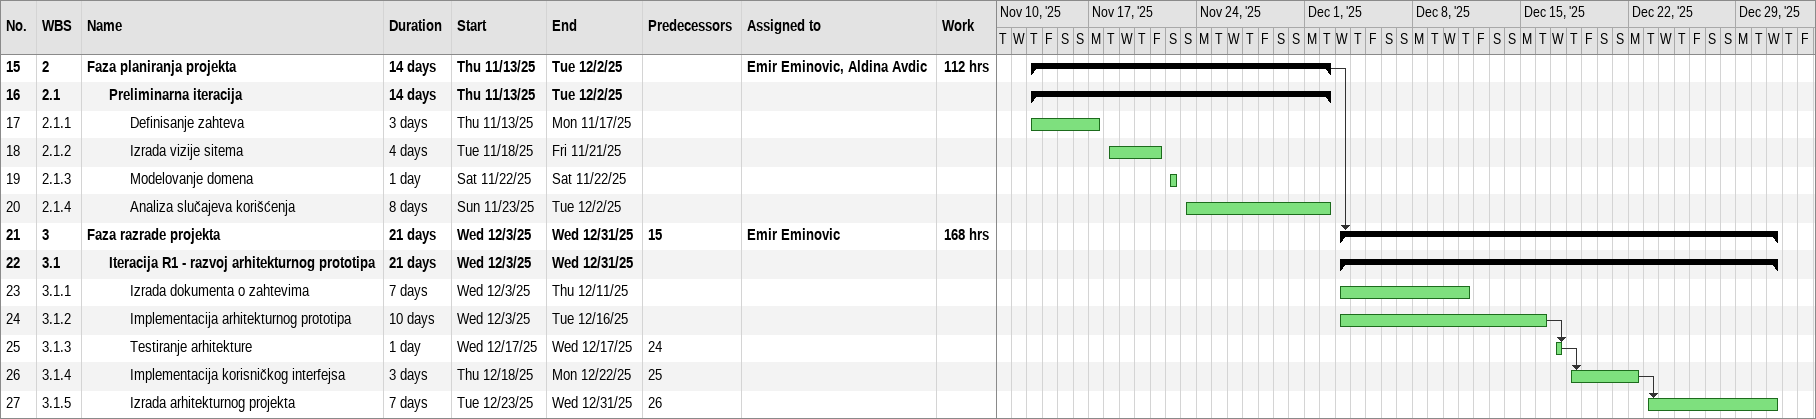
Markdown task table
| ID | WBS | Task | Duration | Start | Finish | Predecessors | Resources | Work (h) |
|---|---|---|---|---|---|---|---|---|
| 15 | 2 | **Faza planiranja projekta** | 14d | 2025-11-13 | 2025-12-02 |  | Emir Eminovic, Aldina Avdic | 112 |
| 16 | 2.1 | **Preliminarna iteracija** | 14d | 2025-11-13 | 2025-12-02 |  |  |  |
| 17 | 2.1.1 | Definisanje zahteva | 3d | 2025-11-13 | 2025-11-17 |  |  |  |
| 18 | 2.1.2 | Izrada vizije sitema | 4d | 2025-11-18 | 2025-11-21 |  |  |  |
| 19 | 2.1.3 | Modelovanje domena | 1d | 2025-11-22 | 2025-11-22 |  |  |  |
| 20 | 2.1.4 | Analiza slučajeva korišćenja | 8d | 2025-11-23 | 2025-12-02 |  |  |  |
| 21 | 3 | **Faza razrade projekta** | 21d | 2025-12-03 | 2025-12-31 | 15 | Emir Eminovic | 168 |
| 22 | 3.1 | **Iteracija R1 - razvoj arhitekturnog prototipa** | 21d | 2025-12-03 | 2025-12-31 |  |  |  |
| 23 | 3.1.1 | Izrada dokumenta o zahtevima | 7d | 2025-12-03 | 2025-12-11 |  |  |  |
| 24 | 3.1.2 | Implementacija arhitekturnog prototipa | 10d | 2025-12-03 | 2025-12-16 |  |  |  |
| 25 | 3.1.3 | Testiranje arhitekture | 1d | 2025-12-17 | 2025-12-17 | 24 |  |  |
| 26 | 3.1.4 | Implementacija korisničkog interfejsa | 3d | 2025-12-18 | 2025-12-22 | 25 |  |  |
| 27 | 3.1.5 | Izrada arhitekturnog projekta | 7d | 2025-12-23 | 2025-12-31 | 26 |  |  |
